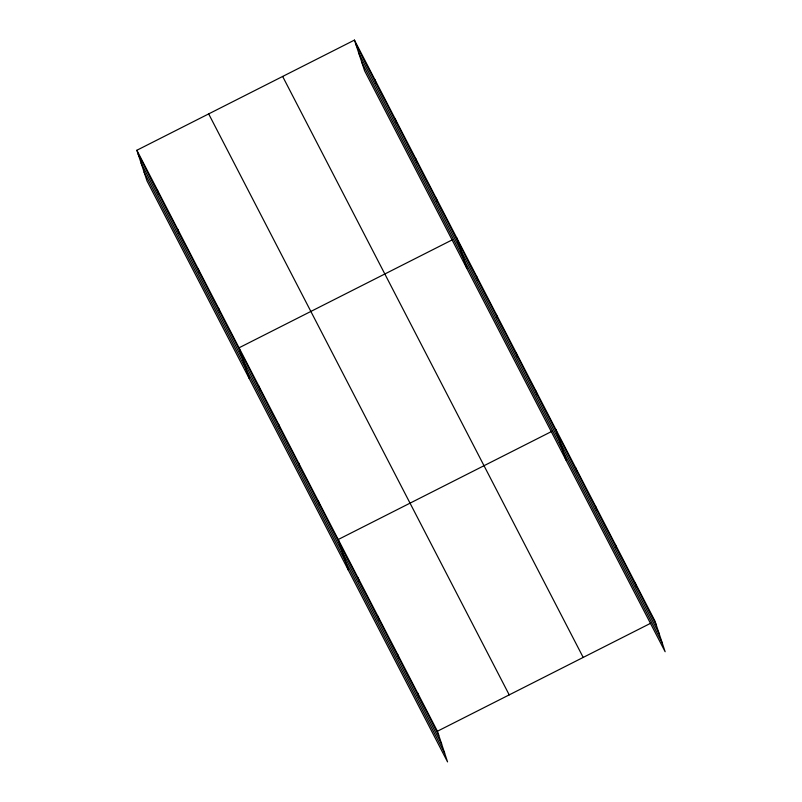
<?xml version="1.0" encoding="UTF-8"?>
<svg xmlns="http://www.w3.org/2000/svg" width="802" height="802" viewBox="0 0 802 802"><rect width="100%" height="100%" fill="white"/><g stroke="black" fill="none" stroke-linecap="round" stroke-linejoin="round"><path stroke-width="1.2" d="M136.861 150.265L437.411 731.234L447.556 761.9L147.007 180.921L136.861 150.265L354.444 40.1L654.993 621.079L665.139 651.735L364.589 70.766L354.444 40.1M452.278 239.838L239.056 347.797L249.191 378.454M552.548 431.005L338.233 539.515L348.379 570.182M437.411 731.234L650.643 623.274M355.767 44.1L656.317 625.069M358.674 52.892L659.224 633.871M361.672 61.965L662.221 642.933M282.645 76.451L583.194 657.429M208.67 113.904L509.22 694.883M138.185 154.255L438.734 735.233M141.092 163.057L441.651 744.035M144.099 172.129L444.649 753.098M635.154 582.733L636.477 586.723M615.324 544.388L616.648 548.378M595.485 506.042L596.808 510.042M575.646 467.696L576.969 471.696M555.816 429.351L565.951 460.017M535.977 391.005L537.3 395.005M516.137 352.659L517.46 356.659M496.308 314.324L497.621 318.314M476.468 275.978L477.791 279.968M456.629 237.633L466.774 268.299M436.198 198.124L437.511 202.124M415.757 158.616L417.08 162.616M395.316 119.117L396.639 123.107M374.885 79.609L376.198 83.598M417.581 692.888L418.905 696.888M397.742 654.542L399.065 658.542M377.902 616.207L379.226 620.197M358.073 577.861L359.396 581.851M318.394 501.17L319.717 505.17M298.565 462.824L299.878 466.824M278.725 424.479L280.048 428.479M258.886 386.133L260.209 390.133M218.615 308.289L219.938 312.279M198.174 268.78L199.498 272.78M177.743 229.272L179.057 233.272M157.302 189.763L158.626 193.763"/></g></svg>
